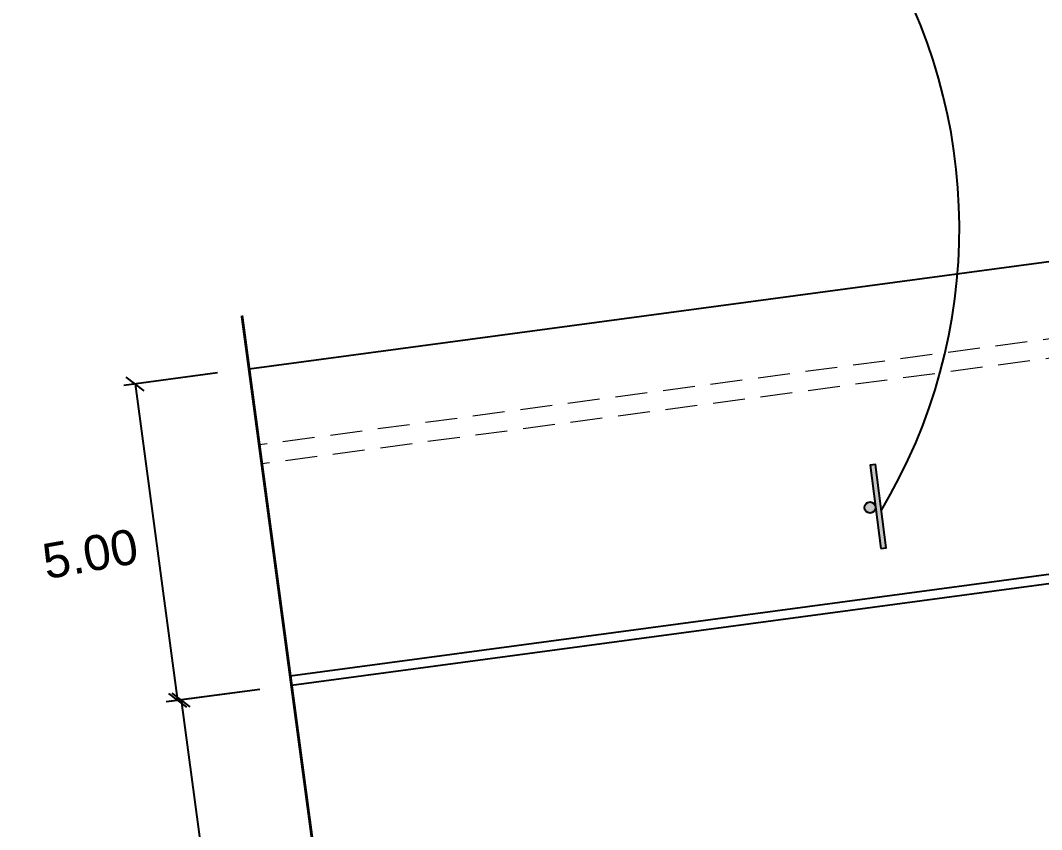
# Model space of a CAD drawing. Header units: millimetres. Extents: x -505 to 8538, y 111 to 6031.
# Drawn here: x 8444.89 to 8460.86, y 5637.54 to 5650.2 of the extents above; entities that cross this region are included whole.
import ezdxf

# ---------------------------------------------------------------- set-up
doc = ezdxf.new("R2010")
doc.units = ezdxf.units.MM
doc.linetypes.add('ACAD_ISO02W100', pattern=[15, 12, -3])
doc.linetypes.add('DASHED', pattern=[0.75, 0.5, -0.25])
for name, color, linetype in [('Cajas de Paso', 252, 'Continuous'), ('COTAS', 5, 'Continuous'), ('ESTRUCTURA_LA VICTORIA', 8, 'Continuous'), ('SEÑAL HORIZOTAL', 10, 'Continuous'), ('SEÑALIZACION VERTICAL', 7, 'Continuous'), ('ÁREA VERDE', 3, 'Continuous')]:
    doc.layers.add(name, color=color, linetype=linetype)
doc.layers.add('CANALIZACIÒN 1 VÌA', color=6, linetype='Continuous', lineweight=9)
doc.styles.get("Standard").update_dxf_attribs({"font": 'arial.ttf'})
doc.dimstyles.new('YHONPIERRE', dxfattribs={"dimtxt": 0.55, "dimasz": 0.25, "dimexe": 0.18, "dimexo": 0.5, "dimgap": 0.4, "dimtad": 2, "dimtih": 1, "dimtoh": 1, "dimzin": 0, "dimdsep": 46, "dimtxsty": 'Standard', "dimblk": 'OBLIQUE', "dimcen": 0.09, "dimclrt": 5, "dimadec": 0, "dimazin": 0, "dimtfac": 1, "dimtix": 1, "dimtofl": 0, "dimtmove": 2, "dimatfit": 3, "dimfxl": 1, "dimtfillclr": 5, "dimtolj": 1, "dimtzin": 0, "dimarcsym": 0})

# ---------------------------------------------------------------- blocks, each defined once
blk = doc.blocks.new('*U218')
at = {"linetype": 'ACAD_ISO02W100', "ltscale": 0.1, "const_width": 0.0443}
blk.add_lwpolyline([(3.209, -10.355), (0.105, -0.339), (-0.596, -0.324), (0.596, 0.324), (-0.105, 0.339), (-3.195, 10.308)], dxfattribs=at)
blk = doc.blocks.new('_Oblique')
at = {"color": 0, "linetype": 'ByBlock', "lineweight": -2}
blk.add_line((-0.5, -0.5), (0.5, 0.5), dxfattribs=at)
blk = doc.blocks.new('*D254')
at = {"layer": 'COTAS', "color": 0, "lineweight": -2, "transparency": 16777216}
for p, q in [((8447.969, 5644.682), (8446.504, 5644.485)), ((8446.683, 5644.509), (8447.347, 5639.558)), ((8448.633, 5639.73), (8447.168, 5639.534))]:
    blk.add_line(p, q, dxfattribs=at)
at = {"layer": 'Defpoints', "color": 0, "transparency": 16777216}
for p in [(8448.465, 5644.748), (8449.129, 5639.797), (8447.347, 5639.558)]:
    blk.add_point(p, dxfattribs=at)
at = {"layer": 'COTAS', "color": 0, "lineweight": -2, "transparency": 16777216, "xscale": 0.25, "yscale": 0.25, "zscale": 0.25}
for p, rotation in [((8446.683, 5644.509), 97.63670163649414), ((8447.347, 5639.558), 277.6367016364941)]:
    blk.add_blockref('_Oblique', p, dxfattribs=dict(at, rotation=rotation))
at = {"layer": 'COTAS', "transparency": 16777216, "insert": (8445.98, 5641.85), "char_height": 0.55, "attachment_point": 5, "rotation": 10}
blk.add_mtext('\\A1;5.00', dxfattribs=at)
blk = doc.blocks.new('*D255')
at = {"layer": 'COTAS', "color": 0, "lineweight": -2, "transparency": 16777216}
for p, q in [((8448.633, 5639.73), (8447.221, 5639.539)), ((8447.4, 5639.563), (8448.751, 5629.559)), ((8449.985, 5629.725), (8448.573, 5629.535))]:
    blk.add_line(p, q, dxfattribs=at)
at = {"layer": 'Defpoints', "color": 0, "transparency": 16777216}
for p in [(8449.129, 5639.797), (8450.48, 5629.792), (8448.751, 5629.559)]:
    blk.add_point(p, dxfattribs=at)
at = {"layer": 'COTAS', "color": 0, "lineweight": -2, "transparency": 16777216, "xscale": 0.25, "yscale": 0.25, "zscale": 0.25}
for p, rotation in [((8447.4, 5639.563), 97.6934565540096), ((8448.751, 5629.559), 277.6934565540096)]:
    blk.add_blockref('_Oblique', p, dxfattribs=dict(at, rotation=rotation))
at = {"layer": 'COTAS', "transparency": 16777216, "insert": (8446.987, 5634.482), "char_height": 0.55, "attachment_point": 5, "rotation": 10}
blk.add_mtext('\\A1;10.10', dxfattribs=at)
blk = doc.blocks.new('SEÑAL HORIZONTAL')
at = {"layer": 'SEÑALIZACION VERTICAL'}
h = blk.add_hatch(color=1, dxfattribs=at)
h.paths.add_polyline_path([(0.0345, -0.2615), (0.0682, -0.2615), (0.0682, 0.2615), (0.0345, 0.2615)])
h.paths.add_polyline_path([(0.0345, 0, 1), (-0.0345, 0, 1)])
at = {"layer": 'SEÑALIZACION VERTICAL', "color": 1}
blk.add_lwpolyline([(0.0345, -0.2615), (0.0682, -0.2615), (0.0682, 0.2615), (0.0345, 0.2615)], close=True, dxfattribs=at)
blk.add_circle((0, 0), 0.0345, dxfattribs=at)

msp = doc.modelspace()

# ---------------------------------------------------------------- linework, layer by layer
at = {"layer": 'Cajas de Paso', "color": 40}
for p, q in [((8449.109, 5639.945), (8486.246, 5644.925)), ((8449.129, 5639.797), (8486.346, 5644.787))]:
    msp.add_line(p, q, dxfattribs=at)
at = {"layer": 'CANALIZACIÒN 1 VÌA', "color": 1, "linetype": 'DASHED'}
for p, q in [((8485.913, 5648.555), (8448.625, 5643.556)), ((8485.953, 5648.258), (8448.665, 5643.258))]:
    msp.add_line(p, q, dxfattribs=at)
at = {"layer": 'ESTRUCTURA_LA VICTORIA', "color": 6}
msp.add_line((8448.465, 5644.748), (8485.663, 5649.736), dxfattribs=at)
at = {"layer": 'ÁREA VERDE', "color": 1}
msp.add_arc((8450.999, 5646.945), 8.578, 328.9927, 94.4151, dxfattribs=at)

# ---------------------------------------------------------------- block references
at = {"layer": 'SEÑAL HORIZOTAL', "rotation": 350.4165340251853}
msp.add_blockref('*U218', (8449.787, 5634.884), dxfattribs=at)
at = {"layer": 'SEÑALIZACION VERTICAL', "xscale": 2.514019344934266, "yscale": 2.514019344934266, "zscale": 2.514019344934266, "rotation": 7.222138810234346}
msp.add_blockref('SEÑAL HORIZONTAL', (8458.179, 5642.576), dxfattribs=at)

# ---------------------------------------------------------------- dimensions: what is measured, and where the dimension line sits
at = {"layer": 'COTAS'}
for base, p1, p2, angle, picture, middle in [((8447.347, 5639.558), (8448.465, 5644.748), (8449.129, 5639.797), 277.6367, '*D254', (8445.98, 5641.85)), ((8448.751, 5629.559), (8449.129, 5639.797), (8450.48, 5629.792), 277.6935, '*D255', (8446.987, 5634.482))]:
    dim = msp.add_linear_dim(base=base, p1=p1, p2=p2, angle=angle, dimstyle='YHONPIERRE', override={"dimclrt": 256, "dimfxl": 0.5, "dimtfillclr": 4}, dxfattribs=at)
    dim.commit()
    dim.dimension.update_dxf_attribs({"geometry": picture, "text_midpoint": middle, "dimtype": 161, "text_rotation": 10})

doc.saveas('drawing.dxf')
